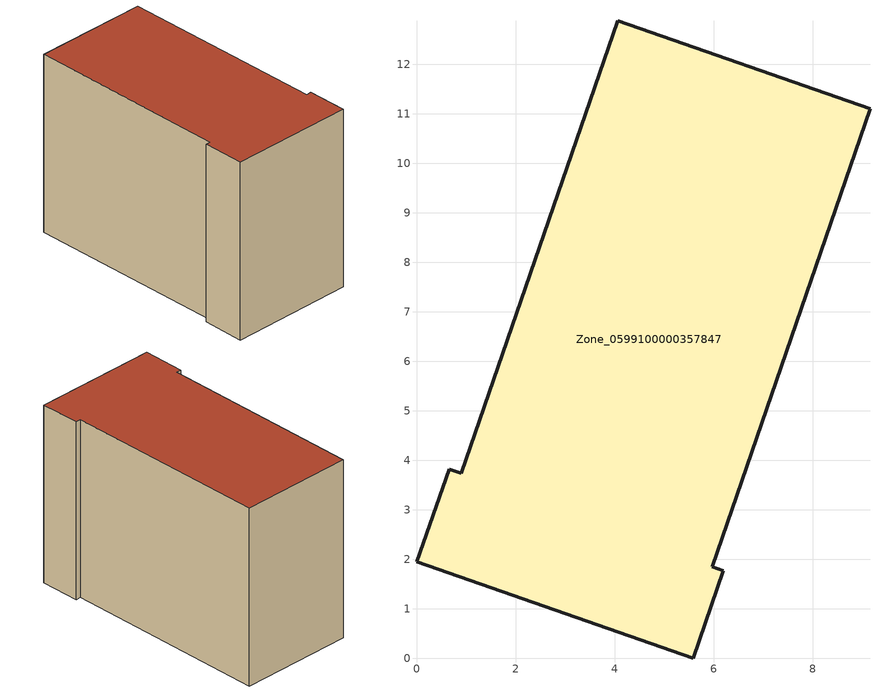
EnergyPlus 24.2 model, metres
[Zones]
Zone_0599100000357847
 floor ground (C_G): 5.59,0 0,1.95 0.66,3.82 0.9,3.74 4.06,12.88 9.16,11.1 5.97,1.85 6.2,1.77 z0
 wall outside (C_F): 0.9,3.74 0.66,3.82 0,1.95 5.59,0 6.2,1.77 5.97,1.85 9.16,11.1 4.06,12.88 0.9,3.74 z0:8.52
 roof outside (C_R): 6.2,1.77 5.97,1.85 9.16,11.1 4.06,12.88 0.9,3.74 0.66,3.82 0,1.95 5.59,0 z8.52
[BUILDING]
Pand.0599100000357847: North Axis=0; Terrain=City; Loads Convergence Tolerance Value=0.04; Temperature Convergence Tolerance Value=0.4; Solar Distribution=FullExterior; Maximum Number of Warmup Days=25; Minimum Number of Warmup Days=1
[Site:Location]
Rotterdam.The.Hague.AP_ZH_NLD Design_Conditions: Latitude=51.96; Longitude=4.45; Time Zone=1; Elevation=-4.5
[SITE:GROUNDTEMPERATURE:BUILDINGSURFACE]
18, 18, 18, 18, 18, 18, 18, 18, 18, 18, 18, 18
[MATERIAL] Thermal Absorptance=0.9; Solar Absorptance=0.7; Visible Absorptance=0.7
Name | Roughness | Thickness | Conductivity | Density | Specific Heat
G.TI.1992-2005 | MediumSmooth | 0.15 | 0.06 | 540 | 1210
F.TI.1992-2005 | Rough | 0.3 | 0.12 | 1920 | 840
R.TI.1992-2005 | MediumRough | 0.2 | 0.08 | 1500 | 1000
[CONSTRUCTION]
C_G: G.TI.1992-2005
C_F: F.TI.1992-2005
C_R: R.TI.1992-2005
[ZONE]
Zone_0599100000357847: Type=1; Multiplier=1; Ceiling Height=Autocalculate; Volume=Autocalculate; Floor Area=autocalculate; Part of Total Floor Area=Yes
[ZONEINFILTRATION:DESIGNFLOWRATE]
Infil_Zone_0599100000357847: Zone or ZoneList or Space or SpaceList=Zone_0599100000357847; Schedule=AlwaysOn; Design Flow Rate Calculation Method=Flow/Area; Flow Rate per Floor Area=0.0015; Constant Term Coefficient=1; Temperature Term Coefficient=0; Velocity Term Coefficient=0; Velocity Squared Term Coefficient=0
[HVACTEMPLATE:ZONE:IDEALLOADSAIRSYSTEM]
Zone_0599100000357847: Maximum Heating Supply Air Temperature=50; Minimum Cooling Supply Air Temperature=13; Maximum Heating Supply Air Humidity Ratio=0.0156; Minimum Cooling Supply Air Humidity Ratio=0.0077; Heating Limit=NoLimit; Cooling Limit=NoLimit; Dehumidification Control Type=ConstantSensibleHeatRatio; Cooling Sensible Heat Ratio=0.7; Dehumidification Setpoint=60; Humidification Control Type=None; Humidification Setpoint=30; Outdoor Air Method=None; Outdoor Air Flow Rate per Person=0.00944; Outdoor Air Flow Rate per Zone Floor Area=0; Outdoor Air Flow Rate per Zone=0; Demand Controlled Ventilation Type=None; Outdoor Air Economizer Type=NoEconomizer; Heat Recovery Type=None; Sensible Heat Recovery Effectiveness=0.7; Latent Heat Recovery Effectiveness=0.65
[ZONECONTROL:THERMOSTAT]
ThermostatControl_Zone_0599100000357847: Zone or ZoneList=Zone_0599100000357847; Control Type Schedule=DualSetpointControlType; Control 1=Thermostat_Zone_0599100000357847; Temperature Difference Between Cutout And Setpoint=0
[THERMOSTATSETPOINT:DUALSETPOINT]
Thermostat_Zone_0599100000357847: Heating Setpoint Temperature Schedule=HeatingSetpoint_Zone_0599100000357847; Cooling Setpoint Temperature Schedule=CoolingSetpoint_Zone_0599100000357847
[SCHEDULE:COMPACT]
HeatingSetpoint_Zone_0599100000357847: Through: 12/31, For: AllDays, Until: 24:00, 21
CoolingSetpoint_Zone_0599100000357847: Through: 12/31, For: AllDays, Until: 24:00, 24
DualSetpointControlType: Through: 12/31, For: AllDays, Until: 24:00, 4
AlwaysOn: Through: 12/31, For: AllDays, Until: 24:00, 1
